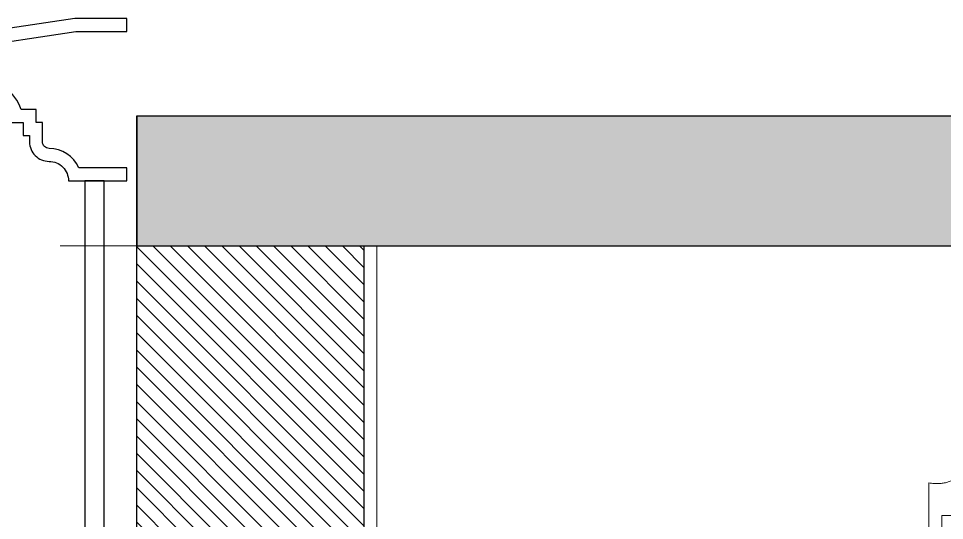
# Model space of a CAD drawing. Header units: inches. Extents: x -12478 to 399182, y -23212 to 525552.
# Drawn here: x 39088 to 40514, y 22589 to 23362 of the extents above; entities that cross this region are included whole.
import ezdxf

# ---------------------------------------------------------------- set-up
doc = ezdxf.new("R2010")
doc.units = ezdxf.units.IN
doc.header["$LTSCALE"] = 1000
doc.header["$MEASUREMENT"] = 0
doc.linetypes.add('DASHED', pattern=[0.75, 0.5, -0.25])
doc.linetypes.add('HIDDEN', pattern=[0.375, 0.25, -0.125])
for name, color, linetype in [('A-Hidden', 8, 'HIDDEN'), ('Layer1', 1, 'Continuous'), ('Layer3', 3, 'Continuous'), ('Layer7', 8, 'Continuous')]:
    doc.layers.add(name, color=color, linetype=linetype)
for name, color, linetype, lineweight in [('A-RNDR-PLST', 1, 'Continuous', 9), ('GRC', 41, 'Continuous', 0), ('Sanitaire', 253, 'Continuous', 0)]:
    doc.layers.add(name, color=color, linetype=linetype, lineweight=lineweight)

# ---------------------------------------------------------------- blocks, each defined once
blk = doc.blocks.new('A$Ce2b00592')
at = {"layer": 'GRC'}
blk.add_lwpolyline([(850, 95), (850, -350), (220, -350), (220, -390), (414.7, -390), (414.7, -390), (414.7, -390), (442.6, -390), (442.6, -385, 0.413614), (449.7, -377.9), (454.7, -377.9), (454.7, -372.9), (770, -372.9), (770, -377.9), (775, -377.9, 0.413614), (782.1, -385), (782.1, -390), (857.9, -390), (857.9, -390), (857.9, -385, 0.413614), (865, -377.9), (870, -377.9), (870, 44.6)], format="xyb", dxfattribs=at)
blk.add_rational_spline([(850, 95, 0), (926.9, 82, 0), (922.6, 183.5, 0), (926.6, 203.1, 0), (932.7, 246.5, 0), (963.9, 287.6, 0), (1001.5, 323.7, 0), (1034.1, 348.6, 0), (1071.7, 374.9, 0), (1158, 372.6, 0), (1336.9, 369, 0), (1406.2, 408.7, 0), (1474.9, 410.1, 0), (1524.9, 410.1, 0), (1749.3, 410.1, 0), (1676.9, 410.1, 0)], [1, 1, 1, 1, 0.949253021674, 0.949253021674, 1, 0.949253021674, 0.949253021674, 1, 1, 1, 1, 1, 1, 1], degree=3, knots=[0.672419, 0.672419, 0.672419, 0.672419, 1.619398, 1.619398, 1.619398, 2.404796, 2.404796, 2.404796, 3.190194, 3.190194, 3.190194, 4.002694, 4.002694, 4.002694, 4.856498, 4.856498, 4.856498, 4.856498], dxfattribs=at)
blk.add_open_spline([(870, 44.6, 0), (875, 44.6, 0), (880, 44.6, 0), (885, 44.6, 0)], degree=3, dxfattribs=at)

msp = doc.modelspace()

# ---------------------------------------------------------------- hatches: boundary and pattern name
at = {"layer": 'Layer7'}
h = msp.add_hatch(dxfattribs=at)
h.set_pattern_fill('AR-CONC', color=256, scale=10, style=0)
h.set_pattern_definition([(50, (21065.793, 29289.3), (71.72602, -6.27521), [7.5, -82.5]), (355, (21065.79, 29289.3), (-13.87513, 75.21921), [6, -66]), (100.4514, (21071.77, 29288.78), (57.85094, 68.94395), [6.37402, -70.11421]), (46.1842, (21065.79, 29309.3), (106.7241, -16.5519), [11.25, -123.75]), (96.6356, (21074.69, 29307.92), (93.46627, 97.4118), [9.56103, -105.1713]), (351.1842, (21065.79, 29309.3), (93.4662, 97.41186), [9, -99]), (21, (21075.793, 29304.3), (59.6907, -40.26189), [7.5, -82.5]), (326, (21075.79, 29304.3), (24.33153, 72.515), [6, -66]), (71.4514, (21080.77, 29300.95), (84.02226, 32.25305), [6.37402, -70.11421]), (37.5, (21065.793, 29289.302), (1.215986, 33.289385), [0, -65.2, 0, -67, 0, -66.25]), (7.5, (21065.793, 29289.302), (26.306954, 39.44117), [0, -38.2, 0, -63.7, 0, -25.25]), (327.5, (21043.493, 29289.302), (53.382244, -2.255487), [0, -25, 0, -78, 0, -103.5]), (317.5, (21033.493, 29289.302), (58.31862, 10.0105), [0, -32.5, 0, -51.8, 0, -73.5])])
h.paths.add_polyline_path([(39270.2, 23212.1), (39270.2, 23012.1), (49875, 23012.1), (49875, 23212.1)])
h = msp.add_hatch(dxfattribs=at)
h.set_pattern_fill('ANSI31,_O', color=8, scale=150, angle=270)
h.set_pattern_definition([(315, (-90593.867, 25568.934), (13.2582521, 13.2582521), [])])
h.paths.add_polyline_path([(39270.2, 23012.1), (39620.2, 23012.1), (39620.2, 22312.1), (39520.2, 22312.1), (39520.2, 22412.1), (39270.2, 22412.1)])

# ---------------------------------------------------------------- linework, layer by layer
at = {"layer": 'A-Hidden', "linetype": 'DASHED', "lineweight": 0, "ltscale": 10}
msp.add_line((51652.3, 23012.1, 0), (38372.2, 23012.1, 0), dxfattribs=at)
at = {"layer": 'A-RNDR-PLST', "color": 1, "ltscale": 0.03}
msp.add_line((39640.2, 23012.1, 0), (39640.2, 22312.1, 0), dxfattribs=at)
at = {"layer": 'Layer1', "elevation": 0}
msp.add_lwpolyline([(39006, 23316.4), (39176.7, 23342.1), (39255.2, 23342.1), (39255.2, 23362.1), (39175.2, 23362.1), (38975.2, 23332.1)], dxfattribs=at)
msp.add_lwpolyline([(39075.2, 23202.1), (39095.2, 23202.1), (39095.2, 23182.1), (39105.2, 23182.1), (39105.2, 23172.1, 0.414214), (39135.2, 23142.1), (39135.2, 23142.1, -0.414214), (39165.2, 23112.1), (39165.2, 23112.1), (39175.2, 23112.1), (39255.2, 23112.1), (39255.2, 23132.1), (39181.1, 23132.1, 0.298217), (39135.2, 23162.1, -0.414214), (39125.2, 23172.1), (39125.2, 23202.1), (39115.2, 23202.1), (39115.2, 23222.1), (39092.1, 23222.1, 0.325305), (39030.2, 23267.1, -0.344467)], format="xyb", dxfattribs=at)
msp.add_lwpolyline([(39190.2, 22562.1), (39220.2, 22562.1), (39220.2, 23112.1), (39190.2, 23112.1)], close=True, dxfattribs=at)
at = {"layer": 'Layer3'}
for p, q in [((39270.2, 23212.1, 0), (49875, 23212.1, 0)), ((39270.2, 23012.1, 0), (49875, 23012.1, 0))]:
    msp.add_line(p, q, dxfattribs=at)
at = {"layer": 'Layer3', "elevation": 0}
for points in [[(39270.2, 23012.1), (39270.2, 23212.1)], [(39270.2, 23212.1), (39270.2, 23012.1)]]:
    msp.add_lwpolyline(points, dxfattribs=at)
msp.add_lwpolyline([(39270.2, 23012.1), (39620.2, 23012.1), (39620.2, 22312.1), (39520.2, 22312.1), (39520.2, 22412.1), (39270.2, 22412.1)], close=True, dxfattribs=at)

# ---------------------------------------------------------------- block references
at = {"layer": 'Sanitaire', "color": 1}
msp.add_blockref('A$Ce2b00592', (39640.2, 22552.1, 0), dxfattribs=at)

doc.saveas('drawing.dxf')
